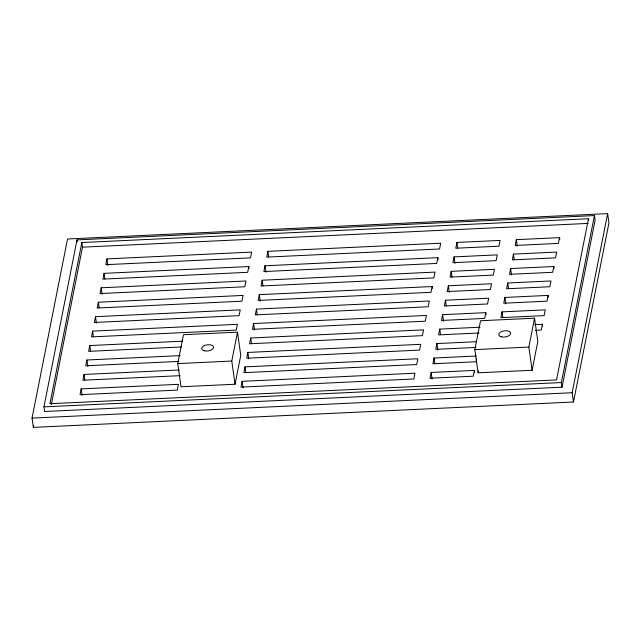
<?xml version="1.0" encoding="UTF-8"?>
<svg xmlns="http://www.w3.org/2000/svg" width="641" height="641" viewBox="0 0 641 641"><rect width="100%" height="100%" fill="white"/><g stroke="black" fill="none" stroke-linecap="round" stroke-linejoin="round"><path stroke-width="0.96" d="M32.05 418.1L67.529 238.997L607.644 213.621L608.95 222.9L573.471 402.003L33.356 427.379L32.05 418.1L572.165 392.725L607.644 213.621M33.356 427.379L33.741 425.424M43.941 406.867L77.016 239.894L594.447 215.584L595.104 220.224L562.029 387.188L44.598 411.506L43.941 406.867L561.372 382.549L594.447 215.584M81.848 242.53L49.918 403.718L556.548 379.913L588.478 218.725L81.848 242.53L82.497 247.17L51.344 404.455M81.175 388.895L80.037 394.672L177.253 390.105L178.398 384.328L81.175 388.895L82.088 395.385M179.28 369.977L84.043 374.448L82.897 380.225L180.113 375.658M180.153 355.627L86.904 360.002L85.758 365.779L179.007 361.404M182.605 341.196L89.764 345.563L88.618 351.34L181.459 346.973M92.624 331.117L91.479 336.894L236.233 330.091L237.378 324.314L92.624 331.117L93.41 336.685M95.485 316.67L94.339 322.455L239.093 315.652L240.239 309.875L95.485 316.67L96.398 323.168M98.345 302.231L97.2 308.009L241.953 301.206L243.099 295.429L98.345 302.231L99.131 307.8M101.206 287.785L100.06 293.562L244.814 286.759L245.96 280.982L101.206 287.785L102.119 294.283M104.066 273.346L102.921 279.123L247.674 272.321L248.82 266.544L104.066 273.346L104.852 278.907M106.927 258.9L105.789 264.677L250.535 257.874L251.681 252.097L106.927 258.9L107.84 265.39M177.765 363.583L183.486 334.698L237.499 332.158L240.76 355.354L235.031 384.239L181.018 386.779L177.765 363.583L231.778 361.043L237.499 332.158M242.13 381.331L240.992 387.108L413.83 378.983L414.967 373.206L242.13 381.331L243.043 387.821M244.998 366.884L243.852 372.661L416.69 364.545L417.828 358.768L244.998 366.884L245.775 372.453M247.859 352.438L246.713 358.223L419.551 350.098L420.696 344.321L247.859 352.438L248.772 358.936M250.719 337.999L249.573 343.776L422.411 335.652L423.557 329.875L250.719 337.999L251.496 343.568M253.58 323.553L252.434 329.33L425.271 321.213L426.417 315.436L253.58 323.553L254.493 330.051M256.44 309.114L255.294 314.891L428.132 306.767L429.278 300.99L256.44 309.114L257.225 314.675M259.301 294.668L258.155 300.445L430.992 292.32L432.138 286.543L259.301 294.668L260.214 301.158M262.161 280.221L261.015 285.998L433.853 277.882L434.999 272.105L262.161 280.221L262.946 285.79M265.021 265.783L263.876 271.56L436.713 263.435L437.859 257.658L265.021 265.783L265.935 272.273M267.882 251.336L266.744 257.113L439.574 248.988L440.72 243.211L267.882 251.336L268.667 256.905M431.177 372.445L430.031 378.222L473.242 376.195L474.38 370.418L431.177 372.445L432.09 378.943M476.263 356.019L434.037 358.007L432.891 363.784L476.103 361.748L476.672 358.864M476.175 341.717L436.898 343.56L435.752 349.337L476.015 347.446M480.021 327.222L439.758 329.113L438.612 334.89L478.875 333M442.619 314.675L441.473 320.452L484.684 318.417L485.83 312.64L442.619 314.675L443.532 321.165M445.479 300.228L444.333 306.005L487.545 303.978L488.69 298.201L445.479 300.228L446.264 305.797M448.339 285.782L447.194 291.559L490.405 289.532L491.551 283.755L448.339 285.782L449.253 292.28M451.2 271.343L450.062 277.12L493.266 275.085L494.411 269.308L451.2 271.343L451.985 276.904M454.06 256.897L452.923 262.674L496.126 260.647L497.272 254.87L454.06 256.897L454.974 263.395M456.929 242.45L455.783 248.227L498.986 246.2L500.132 240.423L456.929 242.45L457.706 248.019M474.829 349.625L480.55 320.74L534.562 318.2L537.823 341.389L532.094 370.282L478.082 372.814L474.829 349.625L528.841 347.085L534.562 318.2M478.082 372.814L478.466 370.891M502.031 311.879L500.885 317.656L544.097 315.628L545.243 309.851L502.031 311.879L502.816 317.447M504.892 297.44L503.746 303.217L546.957 301.182L548.103 295.405L504.892 297.44L505.805 303.93M507.752 282.993L506.606 288.77L549.818 286.743L550.964 280.966L507.752 282.993L508.537 288.562M510.613 268.547L509.475 274.324L552.678 272.297L553.824 266.52L510.613 268.547L511.526 275.045M513.473 254.108L512.335 259.885L555.539 257.85L556.684 252.073L513.473 254.108L514.258 259.669M516.342 239.662L515.196 245.439L558.399 243.412L559.545 237.635L516.342 239.662L517.255 246.152M534.522 324.658L542.382 324.29L541.236 330.067L535.347 330.347M82.497 247.17L588.126 223.413M588.478 218.725L588.734 220.576M559.545 237.635L559.809 239.486M572.165 392.725L573.471 402.003M553.824 266.52L554.088 268.371M561.372 382.549L562.029 387.188M548.103 295.405L548.359 297.264M542.382 324.29L542.639 326.149M528.841 347.085L532.094 370.282M485.83 312.64L486.086 314.499M474.38 370.418L474.644 372.269M437.859 257.658L438.123 259.517M439.758 329.113L440.543 334.682M432.138 286.543L432.403 288.402M436.898 343.56L437.811 350.05M434.037 358.007L434.814 363.567M248.82 266.544L249.085 268.395M231.778 361.043L235.031 384.239M77.016 239.894L77.281 241.753M89.764 345.563L90.541 351.124M86.904 360.002L87.817 366.5M84.043 374.448L84.82 380.017M204.11 350.763A6.017 3.109 -8 0 0 213.573 347.59A6.017 3.109 -8 0 0 205.2 345.259A6.017 3.109 -8 0 0 204.11 350.763M501.174 336.805A6.017 3.109 -8 0 0 510.637 333.632A6.017 3.109 -8 0 0 502.272 331.301A6.017 3.109 -8 0 0 501.174 336.805"/></g></svg>
